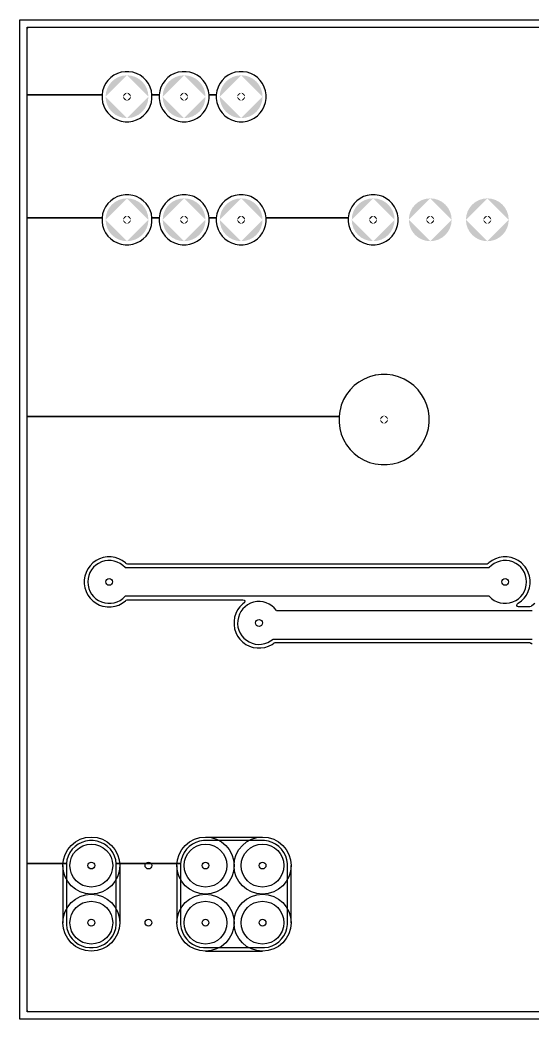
# Model space of a CAD drawing. Header units: inches. Extents: x 3.8 to 102.2, y 3.9 to 48.4.
# Drawn here: x 3.75 to 26.54, y 3.89 to 48.36 of the extents above; entities that cross this region are included whole.
import ezdxf

# ---------------------------------------------------------------- set-up
doc = ezdxf.new("R2010")
doc.units = ezdxf.units.IN
doc.header["$MEASUREMENT"] = 0
doc.layers.add('PDF_Geometry', color=7, linetype='Continuous')
doc.layers.add('PDF_Solid Fills', color=7, linetype='Continuous')

msp = doc.modelspace()

# ---------------------------------------------------------------- hatches: boundary and pattern name
at = {"layer": 'PDF_Solid Fills', "transparency": 33554559}
h = msp.add_hatch(color=256, dxfattribs=at)
h.paths.add_polyline_path([(8.515, 45.896, 0.413898), (7.562, 44.943)], flags=0)
h.paths.add_polyline_path([(9.468, 44.943, 0.413898), (8.515, 45.896)], flags=0)
h.paths.add_polyline_path([(8.515, 43.99, 0.413797), (9.468, 44.943)], flags=0)
h.paths.add_polyline_path([(7.562, 44.943, 0.413797), (8.515, 43.99)], flags=0)
h = msp.add_hatch(color=256, dxfattribs=at)
h.paths.add_polyline_path([(11.056, 45.896, 0.413898), (10.103, 44.943)], flags=0)
h.paths.add_polyline_path([(12.009, 44.943, 0.413898), (11.056, 45.896)], flags=0)
h.paths.add_polyline_path([(11.056, 43.99, 0.413797), (12.009, 44.943)], flags=0)
h.paths.add_polyline_path([(10.103, 44.943, 0.413797), (11.056, 43.99)], flags=0)
h = msp.add_hatch(color=256, dxfattribs=at)
h.paths.add_polyline_path([(13.597, 45.896, 0.413898), (12.644, 44.943)], flags=0)
h.paths.add_polyline_path([(14.549, 44.943, 0.413898), (13.597, 45.896)], flags=0)
h.paths.add_polyline_path([(13.597, 43.99, 0.413797), (14.549, 44.943)], flags=0)
h.paths.add_polyline_path([(12.644, 44.943, 0.413797), (13.597, 43.99)], flags=0)
at = {"layer": 'PDF_Solid Fills', "true_color": 0xffffff, "transparency": 33554559}
h = msp.add_hatch(color=7, dxfattribs=at)
h.paths.add_polyline_path([(8.515, 45.118, 0.414193), (8.34, 44.943)], flags=0)
h.paths.add_polyline_path([(8.69, 44.943, 0.414193), (8.515, 45.118)], flags=0)
h.paths.add_polyline_path([(8.515, 44.768, 0.413946), (8.69, 44.943)], flags=0)
h.paths.add_polyline_path([(8.34, 44.943, 0.413946), (8.515, 44.768)], flags=0)
h = msp.add_hatch(color=7, dxfattribs=at)
h.paths.add_polyline_path([(11.056, 45.118, 0.414193), (10.881, 44.943)], flags=0)
h.paths.add_polyline_path([(11.231, 44.943, 0.414193), (11.056, 45.118)], flags=0)
h.paths.add_polyline_path([(11.056, 44.768, 0.413946), (11.231, 44.943)], flags=0)
h.paths.add_polyline_path([(10.881, 44.943, 0.413946), (11.056, 44.768)], flags=0)
h = msp.add_hatch(color=7, dxfattribs=at)
h.paths.add_polyline_path([(13.597, 45.118, 0.414193), (13.422, 44.943)], flags=0)
h.paths.add_polyline_path([(13.772, 44.943, 0.414193), (13.597, 45.118)], flags=0)
h.paths.add_polyline_path([(13.597, 44.768, 0.413946), (13.772, 44.943)], flags=0)
h.paths.add_polyline_path([(13.422, 44.943, 0.413946), (13.597, 44.768)], flags=0)
at = {"layer": 'PDF_Solid Fills', "transparency": 33554559}
h = msp.add_hatch(color=256, dxfattribs=at)
h.paths.add_polyline_path([(8.515, 40.418, 0.413797), (7.562, 39.465)], flags=0)
h.paths.add_polyline_path([(9.468, 39.465, 0.413797), (8.515, 40.418)], flags=0)
h.paths.add_polyline_path([(8.515, 38.512, 0.413797), (9.468, 39.465)], flags=0)
h.paths.add_polyline_path([(7.562, 39.465, 0.413797), (8.515, 38.512)], flags=0)
h = msp.add_hatch(color=256, dxfattribs=at)
h.paths.add_polyline_path([(11.056, 40.418, 0.413797), (10.103, 39.465)], flags=0)
h.paths.add_polyline_path([(12.009, 39.465, 0.413797), (11.056, 40.418)], flags=0)
h.paths.add_polyline_path([(11.056, 38.512, 0.413797), (12.009, 39.465)], flags=0)
h.paths.add_polyline_path([(10.103, 39.465, 0.413797), (11.056, 38.512)], flags=0)
h = msp.add_hatch(color=256, dxfattribs=at)
h.paths.add_polyline_path([(13.597, 40.418, 0.413797), (12.644, 39.465)], flags=0)
h.paths.add_polyline_path([(14.549, 39.465, 0.413797), (13.597, 40.418)], flags=0)
h.paths.add_polyline_path([(13.597, 38.512, 0.413797), (14.549, 39.465)], flags=0)
h.paths.add_polyline_path([(12.644, 39.465, 0.413797), (13.597, 38.512)], flags=0)
h = msp.add_hatch(color=256, dxfattribs=at)
h.paths.add_polyline_path([(19.472, 40.418, 0.413797), (18.519, 39.465)], flags=0)
h.paths.add_polyline_path([(20.425, 39.465, 0.413797), (19.472, 40.418)], flags=0)
h.paths.add_polyline_path([(19.472, 38.512, 0.413797), (20.425, 39.465)], flags=0)
h.paths.add_polyline_path([(18.519, 39.465, 0.413797), (19.472, 38.512)], flags=0)
h = msp.add_hatch(color=256, dxfattribs=at)
h.paths.add_polyline_path([(22.013, 40.418, 0.413797), (21.06, 39.465)], flags=0)
h.paths.add_polyline_path([(22.966, 39.465, 0.413797), (22.013, 40.418)], flags=0)
h.paths.add_polyline_path([(22.013, 38.512, 0.413797), (22.966, 39.465)], flags=0)
h.paths.add_polyline_path([(21.06, 39.465, 0.413797), (22.013, 38.512)], flags=0)
h = msp.add_hatch(color=256, dxfattribs=at)
h.paths.add_polyline_path([(24.554, 40.418, 0.413797), (23.601, 39.465)], flags=0)
h.paths.add_polyline_path([(25.506, 39.465, 0.413797), (24.554, 40.418)], flags=0)
h.paths.add_polyline_path([(24.554, 38.512, 0.413797), (25.506, 39.465)], flags=0)
h.paths.add_polyline_path([(23.601, 39.465, 0.413797), (24.554, 38.512)], flags=0)
at = {"layer": 'PDF_Solid Fills', "true_color": 0xffffff, "transparency": 33554559}
h = msp.add_hatch(color=7, dxfattribs=at)
h.paths.add_polyline_path([(8.515, 39.64, 0.413652), (8.34, 39.465)], flags=0)
h.paths.add_polyline_path([(8.69, 39.465, 0.413652), (8.515, 39.64)], flags=0)
h.paths.add_polyline_path([(8.515, 39.29, 0.413652), (8.69, 39.465)], flags=0)
h.paths.add_polyline_path([(8.34, 39.465, 0.413652), (8.515, 39.29)], flags=0)
h = msp.add_hatch(color=7, dxfattribs=at)
h.paths.add_polyline_path([(11.056, 39.64, 0.413652), (10.881, 39.465)], flags=0)
h.paths.add_polyline_path([(11.231, 39.465, 0.413652), (11.056, 39.64)], flags=0)
h.paths.add_polyline_path([(11.056, 39.29, 0.413652), (11.231, 39.465)], flags=0)
h.paths.add_polyline_path([(10.881, 39.465, 0.413652), (11.056, 39.29)], flags=0)
h = msp.add_hatch(color=7, dxfattribs=at)
h.paths.add_polyline_path([(13.597, 39.64, 0.413652), (13.422, 39.465)], flags=0)
h.paths.add_polyline_path([(13.772, 39.465, 0.413652), (13.597, 39.64)], flags=0)
h.paths.add_polyline_path([(13.597, 39.29, 0.413652), (13.772, 39.465)], flags=0)
h.paths.add_polyline_path([(13.422, 39.465, 0.413652), (13.597, 39.29)], flags=0)
h = msp.add_hatch(color=7, dxfattribs=at)
h.paths.add_polyline_path([(19.472, 39.64, 0.413652), (19.297, 39.465)], flags=0)
h.paths.add_polyline_path([(19.647, 39.465, 0.413652), (19.472, 39.64)], flags=0)
h.paths.add_polyline_path([(19.472, 39.29, 0.413652), (19.647, 39.465)], flags=0)
h.paths.add_polyline_path([(19.297, 39.465, 0.413652), (19.472, 39.29)], flags=0)
h = msp.add_hatch(color=7, dxfattribs=at)
h.paths.add_polyline_path([(22.013, 39.64, 0.413652), (21.838, 39.465)], flags=0)
h.paths.add_polyline_path([(22.188, 39.465, 0.413652), (22.013, 39.64)], flags=0)
h.paths.add_polyline_path([(22.013, 39.29, 0.413652), (22.188, 39.465)], flags=0)
h.paths.add_polyline_path([(21.838, 39.465, 0.413652), (22.013, 39.29)], flags=0)
h = msp.add_hatch(color=7, dxfattribs=at)
h.paths.add_polyline_path([(24.554, 39.64, 0.413652), (24.379, 39.465)], flags=0)
h.paths.add_polyline_path([(24.729, 39.465, 0.413652), (24.554, 39.64)], flags=0)
h.paths.add_polyline_path([(24.554, 39.29, 0.413652), (24.729, 39.465)], flags=0)
h.paths.add_polyline_path([(24.379, 39.465, 0.413652), (24.554, 39.29)], flags=0)
at = {"layer": 'PDF_Solid Fills', "transparency": 33554559}
h = msp.add_hatch(color=256, dxfattribs=at)
h.paths.add_polyline_path([(19.957, 30.747, 0.413652), (19.782, 30.572)], flags=0)
h.paths.add_polyline_path([(20.132, 30.572, 0.414193), (19.957, 30.747)], flags=0)
h.paths.add_polyline_path([(19.957, 30.397, 0.414193), (20.132, 30.572)], flags=0)
h.paths.add_polyline_path([(19.782, 30.572, 0.413652), (19.957, 30.397)], flags=0)

# ---------------------------------------------------------------- linework, layer by layer
for p, q in [((12.009, 11.993), (14.549, 11.993)), ((5.657, 10.722), (5.657, 8.182)), ((8.197, 10.722), (8.197, 8.182)), ((10.738, 10.722), (10.738, 8.182)), ((15.819, 8.182), (15.819, 10.722)), ((12.009, 6.912), (14.549, 6.912))]:
    msp.add_line(p, q)
for points in [[(39.72, 4.212), (4.147, 4.212), (4.147, 4.212), (4.097, 4.23), (4.097, 4.23), (4.07, 4.277), (4.07, 4.277), (4.069, 4.29), (4.069, 4.29), (4.069, 10.81), (4.069, 10.81), (5.815, 10.81), (5.815, 10.81), (5.815, 8.094), (5.815, 8.094), (5.842, 7.921), (5.842, 7.921), (5.897, 7.755), (5.897, 7.755), (5.976, 7.599), (5.976, 7.599), (5.976, 7.599), (5.976, 7.599), (6.079, 7.457), (6.079, 7.457), (6.079, 7.457), (6.079, 7.457), (6.203, 7.333), (6.203, 7.333), (6.203, 7.333), (6.203, 7.333), (6.344, 7.231), (6.344, 7.231), (6.344, 7.23), (6.344, 7.23), (6.5, 7.151), (6.5, 7.151), (6.629, 7.109), (6.629, 7.109), (6.667, 7.097), (6.667, 7.097), (6.667, 7.097), (6.667, 7.097), (6.667, 7.097), (6.667, 7.097), (6.84, 7.07), (6.84, 7.07), (6.84, 7.07), (6.84, 7.07), (7.014, 7.07), (7.014, 7.07), (7.014, 7.07), (7.014, 7.07), (7.187, 7.097), (7.187, 7.097), (7.354, 7.151), (7.354, 7.151), (7.51, 7.23), (7.51, 7.23), (7.651, 7.333), (7.651, 7.333), (7.775, 7.457), (7.775, 7.457), (7.878, 7.599), (7.878, 7.599), (7.958, 7.755), (7.958, 7.755), (8.012, 7.921), (8.012, 7.921), (8.039, 8.094), (8.039, 8.094), (8.039, 10.81), (8.039, 10.81), (8.039, 10.81), (8.039, 10.81), (10.896, 10.81), (10.896, 10.81), (10.896, 8.094), (10.896, 8.094), (10.924, 7.921), (10.924, 7.921), (10.978, 7.755), (10.978, 7.755), (11.057, 7.599), (11.057, 7.599), (11.057, 7.599), (11.057, 7.599), (11.16, 7.457), (11.16, 7.457), (11.16, 7.457), (11.16, 7.457), (11.284, 7.333), (11.284, 7.333), (11.284, 7.333), (11.284, 7.333), (11.426, 7.231), (11.426, 7.231), (11.426, 7.23), (11.426, 7.23), (11.582, 7.151), (11.582, 7.151), (11.711, 7.109), (11.711, 7.109), (11.748, 7.097), (11.748, 7.097), (11.748, 7.097), (11.748, 7.097), (11.748, 7.097), (11.748, 7.097), (11.921, 7.07), (11.921, 7.07), (11.921, 7.07), (11.921, 7.07), (12.096, 7.07), (12.096, 7.07), (12.096, 7.07), (12.096, 7.07), (12.096, 7.07), (12.096, 7.07), (12.099, 7.07), (12.099, 7.07), (12.099, 7.07), (12.099, 7.07), (12.105, 7.07), (12.105, 7.07), (14.453, 7.07), (14.453, 7.07), (14.459, 7.07), (14.459, 7.07), (14.459, 7.07), (14.459, 7.07), (14.462, 7.07), (14.462, 7.07), (14.462, 7.07), (14.462, 7.07), (14.462, 7.07), (14.462, 7.07), (14.637, 7.07), (14.637, 7.07), (14.637, 7.07), (14.637, 7.07), (14.81, 7.097), (14.81, 7.097), (14.976, 7.151), (14.976, 7.151), (15.132, 7.23), (15.132, 7.23), (15.274, 7.333), (15.274, 7.333), (15.398, 7.457), (15.398, 7.457), (15.501, 7.599), (15.501, 7.599), (15.58, 7.755), (15.58, 7.755), (15.634, 7.921), (15.634, 7.921), (15.661, 8.094), (15.661, 8.094), (15.661, 10.81), (15.661, 10.81), (15.634, 10.983), (15.634, 10.983), (15.58, 11.149), (15.58, 11.149), (15.501, 11.305), (15.501, 11.305), (15.398, 11.447), (15.398, 11.447), (15.398, 11.447), (15.398, 11.447), (15.398, 11.447), (15.398, 11.447), (15.274, 11.571), (15.274, 11.571), (15.274, 11.571), (15.274, 11.571), (15.132, 11.674), (15.132, 11.674), (15.132, 11.674), (15.132, 11.674), (14.976, 11.753), (14.976, 11.753), (14.976, 11.753), (14.976, 11.753), (14.976, 11.753), (14.976, 11.753), (14.932, 11.767), (14.932, 11.767), (14.81, 11.807), (14.81, 11.807), (14.637, 11.835), (14.637, 11.835), (14.637, 11.835), (14.637, 11.835), (14.462, 11.835), (14.462, 11.835), (14.462, 11.835), (14.462, 11.835), (14.459, 11.834), (14.459, 11.834), (14.459, 11.835), (14.459, 11.835), (14.453, 11.834), (14.453, 11.834), (12.105, 11.834), (12.105, 11.834), (12.099, 11.835), (12.099, 11.835), (12.099, 11.834), (12.099, 11.834), (12.096, 11.835), (12.096, 11.835), (12.096, 11.835), (12.096, 11.835), (11.921, 11.835), (11.921, 11.835), (11.921, 11.835), (11.921, 11.835), (11.748, 11.807), (11.748, 11.807), (11.582, 11.753), (11.582, 11.753), (11.426, 11.674), (11.426, 11.674), (11.426, 11.674), (11.426, 11.674), (11.284, 11.571), (11.284, 11.571), (11.284, 11.571), (11.284, 11.571), (11.16, 11.447), (11.16, 11.447), (11.16, 11.447), (11.16, 11.447), (11.057, 11.305), (11.057, 11.305), (11.057, 11.305), (11.057, 11.305), (10.978, 11.149), (10.978, 11.149), (10.924, 10.983), (10.924, 10.983), (10.896, 10.81), (10.896, 10.81), (8.039, 10.81), (8.039, 10.81), (8.012, 10.983), (8.012, 10.983), (7.958, 11.149), (7.958, 11.149), (7.878, 11.305), (7.878, 11.305), (7.775, 11.447), (7.775, 11.447), (7.775, 11.447), (7.775, 11.447), (7.775, 11.447), (7.775, 11.447), (7.651, 11.571), (7.651, 11.571), (7.651, 11.571), (7.651, 11.571), (7.51, 11.674), (7.51, 11.674), (7.51, 11.674), (7.51, 11.674), (7.354, 11.753), (7.354, 11.753), (7.354, 11.753), (7.354, 11.753), (7.354, 11.753), (7.354, 11.753), (7.31, 11.767), (7.31, 11.767), (7.187, 11.807), (7.187, 11.807), (7.014, 11.835), (7.014, 11.835), (7.014, 11.835), (7.014, 11.835), (6.84, 11.835), (6.84, 11.835), (6.84, 11.835), (6.84, 11.835), (6.667, 11.807), (6.667, 11.807), (6.5, 11.753), (6.5, 11.753), (6.344, 11.674), (6.344, 11.674), (6.344, 11.674), (6.344, 11.674), (6.203, 11.571), (6.203, 11.571), (6.203, 11.571), (6.203, 11.571), (6.079, 11.447), (6.079, 11.447), (6.079, 11.447), (6.079, 11.447), (5.976, 11.305), (5.976, 11.305), (5.976, 11.305), (5.976, 11.305), (5.897, 11.149), (5.897, 11.149), (5.842, 10.983), (5.842, 10.983), (5.815, 10.81), (5.815, 10.81), (4.069, 10.81), (4.069, 10.81), (4.069, 30.703), (4.069, 30.703), (17.952, 30.703), (17.952, 30.703), (17.952, 30.441), (17.952, 30.441), (17.986, 30.18), (17.986, 30.18), (18.054, 29.926), (18.054, 29.926), (18.055, 29.926), (18.055, 29.926), (18.155, 29.683), (18.155, 29.683), (18.287, 29.456), (18.287, 29.456), (18.446, 29.247), (18.446, 29.247), (18.632, 29.061), (18.632, 29.061), (18.632, 29.061), (18.632, 29.061), (18.632, 29.061), (18.632, 29.061), (18.841, 28.901), (18.841, 28.901), (19.069, 28.77), (19.069, 28.77), (19.311, 28.669), (19.311, 28.669), (19.565, 28.601), (19.565, 28.601), (19.826, 28.567), (19.826, 28.567), (19.826, 28.567), (19.826, 28.567), (20.089, 28.567), (20.089, 28.567), (20.089, 28.567), (20.089, 28.567), (20.349, 28.601), (20.349, 28.601), (20.603, 28.669), (20.603, 28.669), (20.846, 28.77), (20.846, 28.77), (21.074, 28.901), (21.074, 28.901), (21.282, 29.061), (21.282, 29.061), (21.468, 29.247), (21.468, 29.247), (21.628, 29.456), (21.628, 29.456), (21.76, 29.683), (21.76, 29.683), (21.86, 29.926), (21.86, 29.926), (21.928, 30.18), (21.928, 30.18), (21.962, 30.441), (21.962, 30.441), (21.962, 30.703), (21.962, 30.703), (21.928, 30.964), (21.928, 30.964), (21.86, 31.218), (21.86, 31.218), (21.76, 31.461), (21.76, 31.461), (21.628, 31.689), (21.628, 31.689), (21.614, 31.707), (21.614, 31.707), (21.468, 31.897), (21.468, 31.897), (21.282, 32.083), (21.282, 32.083), (21.074, 32.243), (21.074, 32.243), (20.846, 32.374), (20.846, 32.374), (20.603, 32.475), (20.603, 32.475), (20.603, 32.475), (20.603, 32.475), (20.603, 32.475), (20.603, 32.475), (20.603, 32.475), (20.603, 32.475), (20.603, 32.475), (20.603, 32.475), (20.349, 32.543), (20.349, 32.543), (20.089, 32.577), (20.089, 32.577), (19.826, 32.577), (19.826, 32.577), (19.598, 32.547), (19.598, 32.547), (19.565, 32.543), (19.565, 32.543), (19.311, 32.475), (19.311, 32.475), (19.311, 32.475), (19.311, 32.475), (19.069, 32.374), (19.069, 32.374), (18.841, 32.243), (18.841, 32.243), (18.632, 32.083), (18.632, 32.083), (18.446, 31.897), (18.446, 31.897), (18.287, 31.689), (18.287, 31.689), (18.155, 31.461), (18.155, 31.461), (18.055, 31.218), (18.055, 31.218), (18.054, 31.218), (18.054, 31.218), (17.996, 30.999), (17.996, 30.999), (17.986, 30.964), (17.986, 30.964), (17.952, 30.703), (17.952, 30.703), (4.069, 30.703), (4.069, 30.703), (4.069, 39.552), (4.069, 39.552), (7.403, 39.552), (7.403, 39.552), (7.403, 39.377), (7.403, 39.377), (7.43, 39.204), (7.43, 39.204), (7.485, 39.038), (7.485, 39.038), (7.564, 38.882), (7.564, 38.882), (7.564, 38.882), (7.564, 38.882), (7.667, 38.74), (7.667, 38.74), (7.667, 38.74), (7.667, 38.74), (7.791, 38.616), (7.791, 38.616), (7.791, 38.616), (7.791, 38.616), (7.932, 38.514), (7.932, 38.514), (7.932, 38.514), (7.932, 38.514), (8.088, 38.434), (8.088, 38.434), (8.217, 38.392), (8.217, 38.392), (8.255, 38.38), (8.255, 38.38), (8.255, 38.38), (8.255, 38.38), (8.255, 38.38), (8.255, 38.38), (8.428, 38.353), (8.428, 38.353), (8.428, 38.353), (8.428, 38.353), (8.602, 38.353), (8.602, 38.353), (8.602, 38.353), (8.602, 38.353), (8.775, 38.38), (8.775, 38.38), (8.942, 38.434), (8.942, 38.434), (9.098, 38.514), (9.098, 38.514), (9.239, 38.616), (9.239, 38.616), (9.363, 38.74), (9.363, 38.74), (9.466, 38.882), (9.466, 38.882), (9.546, 39.038), (9.546, 39.038), (9.6, 39.204), (9.6, 39.204), (9.627, 39.377), (9.627, 39.377), (9.627, 39.552), (9.627, 39.552), (9.627, 39.552), (9.627, 39.552), (9.944, 39.552), (9.944, 39.552), (9.944, 39.377), (9.944, 39.377), (9.971, 39.204), (9.971, 39.204), (10.025, 39.038), (10.025, 39.038), (10.105, 38.882), (10.105, 38.882), (10.105, 38.882), (10.105, 38.882), (10.207, 38.74), (10.207, 38.74), (10.207, 38.74), (10.207, 38.74), (10.331, 38.616), (10.331, 38.616), (10.331, 38.616), (10.331, 38.616), (10.473, 38.514), (10.473, 38.514), (10.473, 38.514), (10.473, 38.514), (10.629, 38.434), (10.629, 38.434), (10.758, 38.392), (10.758, 38.392), (10.795, 38.38), (10.795, 38.38), (10.795, 38.38), (10.795, 38.38), (10.795, 38.38), (10.795, 38.38), (10.968, 38.353), (10.968, 38.353), (10.968, 38.353), (10.968, 38.353), (11.143, 38.353), (11.143, 38.353), (11.143, 38.353), (11.143, 38.353), (11.316, 38.38), (11.316, 38.38), (11.483, 38.434), (11.483, 38.434), (11.639, 38.514), (11.639, 38.514), (11.78, 38.616), (11.78, 38.616), (11.904, 38.74), (11.904, 38.74), (12.007, 38.882), (12.007, 38.882), (12.086, 39.038), (12.086, 39.038), (12.14, 39.204), (12.14, 39.204), (12.168, 39.377), (12.168, 39.377), (12.168, 39.552), (12.168, 39.552), (12.168, 39.552), (12.168, 39.552), (12.484, 39.552), (12.484, 39.552), (12.484, 39.377), (12.484, 39.377), (12.512, 39.204), (12.512, 39.204), (12.566, 39.038), (12.566, 39.038), (12.645, 38.882), (12.645, 38.882), (12.645, 38.882), (12.645, 38.882), (12.748, 38.74), (12.748, 38.74), (12.748, 38.74), (12.748, 38.74), (12.872, 38.616), (12.872, 38.616), (12.872, 38.616), (12.872, 38.616), (13.014, 38.514), (13.014, 38.514), (13.014, 38.514), (13.014, 38.514), (13.17, 38.434), (13.17, 38.434), (13.299, 38.392), (13.299, 38.392), (13.336, 38.38), (13.336, 38.38), (13.336, 38.38), (13.336, 38.38), (13.336, 38.38), (13.336, 38.38), (13.509, 38.353), (13.509, 38.353), (13.509, 38.353), (13.509, 38.353), (13.684, 38.353), (13.684, 38.353), (13.684, 38.353), (13.684, 38.353), (13.857, 38.38), (13.857, 38.38), (14.023, 38.434), (14.023, 38.434), (14.179, 38.514), (14.179, 38.514), (14.321, 38.616), (14.321, 38.616), (14.445, 38.74), (14.445, 38.74), (14.548, 38.882), (14.548, 38.882), (14.627, 39.038), (14.627, 39.038), (14.681, 39.204), (14.681, 39.204), (14.709, 39.377), (14.709, 39.377), (14.709, 39.552), (14.709, 39.552), (14.709, 39.552), (14.709, 39.552), (18.36, 39.552), (18.36, 39.552), (18.36, 39.377), (18.36, 39.377), (18.387, 39.204), (18.387, 39.204), (18.442, 39.038), (18.442, 39.038), (18.521, 38.882), (18.521, 38.882), (18.521, 38.882), (18.521, 38.882), (18.624, 38.74), (18.624, 38.74), (18.624, 38.74), (18.624, 38.74), (18.748, 38.616), (18.748, 38.616), (18.748, 38.616), (18.748, 38.616), (18.889, 38.514), (18.889, 38.514), (18.889, 38.514), (18.889, 38.514), (19.045, 38.434), (19.045, 38.434), (19.174, 38.392), (19.174, 38.392), (19.212, 38.38), (19.212, 38.38), (19.212, 38.38), (19.212, 38.38), (19.212, 38.38), (19.212, 38.38), (19.385, 38.353), (19.385, 38.353), (19.385, 38.353), (19.385, 38.353), (19.559, 38.353), (19.559, 38.353), (19.559, 38.353), (19.559, 38.353), (19.732, 38.38), (19.732, 38.38), (19.899, 38.434), (19.899, 38.434), (20.055, 38.514), (20.055, 38.514), (20.196, 38.616), (20.196, 38.616), (20.32, 38.74), (20.32, 38.74), (20.423, 38.882), (20.423, 38.882), (20.503, 39.038), (20.503, 39.038), (20.557, 39.204), (20.557, 39.204), (20.584, 39.377), (20.584, 39.377), (20.584, 39.552), (20.584, 39.552), (20.557, 39.725), (20.557, 39.725), (20.503, 39.892), (20.503, 39.892), (20.423, 40.048), (20.423, 40.048), (20.32, 40.189), (20.32, 40.189), (20.32, 40.189), (20.32, 40.189), (20.32, 40.189), (20.32, 40.189), (20.196, 40.313), (20.196, 40.313), (20.196, 40.313), (20.196, 40.313), (20.055, 40.416), (20.055, 40.416), (20.055, 40.416), (20.055, 40.416), (19.899, 40.495), (19.899, 40.495), (19.899, 40.495), (19.899, 40.495), (19.899, 40.495), (19.899, 40.495), (19.855, 40.51), (19.855, 40.51), (19.732, 40.549), (19.732, 40.549), (19.559, 40.577), (19.559, 40.577), (19.559, 40.577), (19.559, 40.577), (19.385, 40.577), (19.385, 40.577), (19.385, 40.577), (19.385, 40.577), (19.212, 40.549), (19.212, 40.549), (19.045, 40.495), (19.045, 40.495), (18.889, 40.416), (18.889, 40.416), (18.889, 40.416), (18.889, 40.416), (18.748, 40.313), (18.748, 40.313), (18.748, 40.313), (18.748, 40.313), (18.624, 40.189), (18.624, 40.189), (18.624, 40.189), (18.624, 40.189), (18.521, 40.048), (18.521, 40.048), (18.521, 40.048), (18.521, 40.048), (18.442, 39.892), (18.442, 39.892), (18.387, 39.725), (18.387, 39.725), (18.36, 39.552), (18.36, 39.552), (14.709, 39.552), (14.709, 39.552), (14.681, 39.725), (14.681, 39.725), (14.627, 39.892), (14.627, 39.892), (14.548, 40.048), (14.548, 40.048), (14.445, 40.189), (14.445, 40.189), (14.445, 40.189), (14.445, 40.189), (14.445, 40.189), (14.445, 40.189), (14.321, 40.313), (14.321, 40.313), (14.321, 40.313), (14.321, 40.313), (14.179, 40.416), (14.179, 40.416), (14.179, 40.416), (14.179, 40.416), (14.023, 40.495), (14.023, 40.495), (14.023, 40.495), (14.023, 40.495), (14.023, 40.495), (14.023, 40.495), (13.979, 40.51), (13.979, 40.51), (13.857, 40.549), (13.857, 40.549), (13.684, 40.577), (13.684, 40.577), (13.684, 40.577), (13.684, 40.577), (13.509, 40.577), (13.509, 40.577), (13.509, 40.577), (13.509, 40.577), (13.336, 40.549), (13.336, 40.549), (13.17, 40.495), (13.17, 40.495), (13.014, 40.416), (13.014, 40.416), (13.014, 40.416), (13.014, 40.416), (12.872, 40.313), (12.872, 40.313), (12.872, 40.313), (12.872, 40.313), (12.748, 40.189), (12.748, 40.189), (12.748, 40.189), (12.748, 40.189), (12.645, 40.048), (12.645, 40.048), (12.645, 40.048), (12.645, 40.048), (12.566, 39.892), (12.566, 39.892), (12.512, 39.725), (12.512, 39.725), (12.484, 39.552), (12.484, 39.552), (12.168, 39.552), (12.168, 39.552), (12.14, 39.725), (12.14, 39.725), (12.086, 39.892), (12.086, 39.892), (12.007, 40.048), (12.007, 40.048), (11.904, 40.189), (11.904, 40.189), (11.904, 40.189), (11.904, 40.189), (11.904, 40.189), (11.904, 40.189), (11.78, 40.313), (11.78, 40.313), (11.78, 40.313), (11.78, 40.313), (11.639, 40.416), (11.639, 40.416), (11.639, 40.416), (11.639, 40.416), (11.483, 40.495), (11.483, 40.495), (11.483, 40.495), (11.483, 40.495), (11.483, 40.495), (11.483, 40.495), (11.439, 40.51), (11.439, 40.51), (11.316, 40.549), (11.316, 40.549), (11.143, 40.577), (11.143, 40.577), (11.143, 40.577), (11.143, 40.577), (10.968, 40.577), (10.968, 40.577), (10.968, 40.577), (10.968, 40.577), (10.795, 40.549), (10.795, 40.549), (10.629, 40.495), (10.629, 40.495), (10.473, 40.416), (10.473, 40.416), (10.473, 40.416), (10.473, 40.416), (10.331, 40.313), (10.331, 40.313), (10.331, 40.313), (10.331, 40.313), (10.207, 40.189), (10.207, 40.189), (10.207, 40.189), (10.207, 40.189), (10.105, 40.048), (10.105, 40.048), (10.105, 40.048), (10.105, 40.048), (10.025, 39.892), (10.025, 39.892), (9.971, 39.725), (9.971, 39.725), (9.944, 39.552), (9.944, 39.552), (9.627, 39.552), (9.627, 39.552), (9.6, 39.725), (9.6, 39.725), (9.546, 39.892), (9.546, 39.892), (9.466, 40.048), (9.466, 40.048), (9.363, 40.189), (9.363, 40.189), (9.363, 40.189), (9.363, 40.189), (9.363, 40.189), (9.363, 40.189), (9.239, 40.313), (9.239, 40.313), (9.239, 40.313), (9.239, 40.313), (9.098, 40.416), (9.098, 40.416), (9.098, 40.416), (9.098, 40.416), (8.942, 40.495), (8.942, 40.495), (8.942, 40.495), (8.942, 40.495), (8.942, 40.495), (8.942, 40.495), (8.898, 40.51), (8.898, 40.51), (8.775, 40.549), (8.775, 40.549), (8.602, 40.577), (8.602, 40.577), (8.602, 40.577), (8.602, 40.577), (8.428, 40.577), (8.428, 40.577), (8.428, 40.577), (8.428, 40.577), (8.255, 40.549), (8.255, 40.549), (8.088, 40.495), (8.088, 40.495), (7.932, 40.416), (7.932, 40.416), (7.932, 40.416), (7.932, 40.416), (7.791, 40.313), (7.791, 40.313), (7.791, 40.313), (7.791, 40.313), (7.667, 40.189), (7.667, 40.189), (7.667, 40.189), (7.667, 40.189), (7.564, 40.048), (7.564, 40.048), (7.564, 40.048), (7.564, 40.048), (7.485, 39.892), (7.485, 39.892), (7.43, 39.725), (7.43, 39.725), (7.403, 39.552), (7.403, 39.552), (4.069, 39.552), (4.069, 39.552), (4.069, 45.031), (4.069, 45.031), (7.403, 45.031), (7.403, 45.031), (7.403, 44.856), (7.403, 44.856), (7.43, 44.683), (7.43, 44.683), (7.485, 44.516), (7.485, 44.516), (7.564, 44.36), (7.564, 44.36), (7.564, 44.36), (7.564, 44.36), (7.667, 44.219), (7.667, 44.219), (7.667, 44.219), (7.667, 44.219), (7.791, 44.095), (7.791, 44.095), (7.791, 44.095), (7.791, 44.095), (7.932, 43.992), (7.932, 43.992), (7.932, 43.992), (7.932, 43.992), (8.088, 43.913), (8.088, 43.913), (8.217, 43.871), (8.217, 43.871), (8.255, 43.859), (8.255, 43.859), (8.255, 43.859), (8.255, 43.859), (8.255, 43.859), (8.255, 43.859), (8.428, 43.831), (8.428, 43.831), (8.428, 43.831), (8.428, 43.831), (8.602, 43.831), (8.602, 43.831), (8.602, 43.831), (8.602, 43.831), (8.775, 43.859), (8.775, 43.859), (8.942, 43.913), (8.942, 43.913), (9.098, 43.992), (9.098, 43.992), (9.239, 44.095), (9.239, 44.095), (9.363, 44.219), (9.363, 44.219), (9.466, 44.36), (9.466, 44.36), (9.546, 44.516), (9.546, 44.516), (9.6, 44.683), (9.6, 44.683), (9.627, 44.856), (9.627, 44.856), (9.627, 45.031), (9.627, 45.031), (9.627, 45.031), (9.627, 45.031), (9.944, 45.031), (9.944, 45.031), (9.944, 44.856), (9.944, 44.856), (9.971, 44.683), (9.971, 44.683), (10.025, 44.516), (10.025, 44.516), (10.105, 44.36), (10.105, 44.36), (10.105, 44.36), (10.105, 44.36), (10.207, 44.219), (10.207, 44.219), (10.207, 44.219), (10.207, 44.219), (10.331, 44.095), (10.331, 44.095), (10.331, 44.095), (10.331, 44.095), (10.473, 43.992), (10.473, 43.992), (10.473, 43.992), (10.473, 43.992), (10.629, 43.913), (10.629, 43.913), (10.758, 43.871), (10.758, 43.871), (10.795, 43.859), (10.795, 43.859), (10.795, 43.859), (10.795, 43.859), (10.795, 43.859), (10.795, 43.859), (10.968, 43.831), (10.968, 43.831), (10.968, 43.831), (10.968, 43.831), (11.143, 43.831), (11.143, 43.831), (11.143, 43.831), (11.143, 43.831), (11.316, 43.859), (11.316, 43.859), (11.483, 43.913), (11.483, 43.913), (11.639, 43.992), (11.639, 43.992), (11.78, 44.095), (11.78, 44.095), (11.904, 44.219), (11.904, 44.219), (12.007, 44.36), (12.007, 44.36), (12.086, 44.516), (12.086, 44.516), (12.14, 44.683), (12.14, 44.683), (12.168, 44.856), (12.168, 44.856), (12.168, 45.031), (12.168, 45.031), (12.168, 45.031), (12.168, 45.031), (12.484, 45.031), (12.484, 45.031), (12.484, 44.856), (12.484, 44.856), (12.512, 44.683), (12.512, 44.683), (12.566, 44.516), (12.566, 44.516), (12.645, 44.36), (12.645, 44.36), (12.645, 44.36), (12.645, 44.36), (12.748, 44.219), (12.748, 44.219), (12.748, 44.219), (12.748, 44.219), (12.872, 44.095), (12.872, 44.095), (12.872, 44.095), (12.872, 44.095), (13.014, 43.992), (13.014, 43.992), (13.014, 43.992), (13.014, 43.992), (13.17, 43.913), (13.17, 43.913), (13.299, 43.871), (13.299, 43.871), (13.336, 43.859), (13.336, 43.859), (13.336, 43.859), (13.336, 43.859), (13.336, 43.859), (13.336, 43.859), (13.509, 43.831), (13.509, 43.831), (13.509, 43.831), (13.509, 43.831), (13.684, 43.831), (13.684, 43.831), (13.684, 43.831), (13.684, 43.831), (13.857, 43.859), (13.857, 43.859), (14.023, 43.913), (14.023, 43.913), (14.179, 43.992), (14.179, 43.992), (14.321, 44.095), (14.321, 44.095), (14.445, 44.219), (14.445, 44.219), (14.548, 44.36), (14.548, 44.36), (14.627, 44.516), (14.627, 44.516), (14.681, 44.683), (14.681, 44.683), (14.709, 44.856), (14.709, 44.856), (14.709, 45.031), (14.709, 45.031), (14.681, 45.204), (14.681, 45.204), (14.627, 45.37), (14.627, 45.37), (14.548, 45.526), (14.548, 45.526), (14.445, 45.668), (14.445, 45.668), (14.445, 45.668), (14.445, 45.668), (14.445, 45.668), (14.445, 45.668), (14.321, 45.792), (14.321, 45.792), (14.321, 45.792), (14.321, 45.792), (14.179, 45.894), (14.179, 45.894), (14.179, 45.894), (14.179, 45.894), (14.023, 45.974), (14.023, 45.974), (14.023, 45.974), (14.023, 45.974), (14.023, 45.974), (14.023, 45.974), (13.979, 45.988), (13.979, 45.988), (13.857, 46.028), (13.857, 46.028), (13.684, 46.055), (13.684, 46.055), (13.684, 46.055), (13.684, 46.055), (13.509, 46.055), (13.509, 46.055), (13.509, 46.055), (13.509, 46.055), (13.336, 46.028), (13.336, 46.028), (13.17, 45.974), (13.17, 45.974), (13.014, 45.894), (13.014, 45.894), (13.014, 45.894), (13.014, 45.894), (12.872, 45.792), (12.872, 45.792), (12.872, 45.792), (12.872, 45.792), (12.748, 45.668), (12.748, 45.668), (12.748, 45.668), (12.748, 45.668), (12.645, 45.526), (12.645, 45.526), (12.645, 45.526), (12.645, 45.526), (12.566, 45.37), (12.566, 45.37), (12.512, 45.204), (12.512, 45.204), (12.484, 45.031), (12.484, 45.031), (12.168, 45.031), (12.168, 45.031), (12.14, 45.204), (12.14, 45.204), (12.086, 45.37), (12.086, 45.37), (12.007, 45.526), (12.007, 45.526), (11.904, 45.668), (11.904, 45.668), (11.904, 45.668), (11.904, 45.668), (11.904, 45.668), (11.904, 45.668), (11.78, 45.792), (11.78, 45.792), (11.78, 45.792), (11.78, 45.792), (11.639, 45.894), (11.639, 45.894), (11.639, 45.894), (11.639, 45.894), (11.483, 45.974), (11.483, 45.974), (11.483, 45.974), (11.483, 45.974), (11.483, 45.974), (11.483, 45.974), (11.439, 45.988), (11.439, 45.988), (11.316, 46.028), (11.316, 46.028), (11.143, 46.055), (11.143, 46.055), (11.143, 46.055), (11.143, 46.055), (10.968, 46.055), (10.968, 46.055), (10.968, 46.055), (10.968, 46.055), (10.795, 46.028), (10.795, 46.028), (10.629, 45.974), (10.629, 45.974), (10.473, 45.894), (10.473, 45.894), (10.473, 45.894), (10.473, 45.894), (10.331, 45.792), (10.331, 45.792), (10.331, 45.792), (10.331, 45.792), (10.207, 45.668), (10.207, 45.668), (10.207, 45.668), (10.207, 45.668), (10.105, 45.526), (10.105, 45.526), (10.105, 45.526), (10.105, 45.526), (10.025, 45.37), (10.025, 45.37), (9.971, 45.204), (9.971, 45.204), (9.944, 45.031), (9.944, 45.031), (9.627, 45.031), (9.627, 45.031), (9.6, 45.204), (9.6, 45.204), (9.546, 45.37), (9.546, 45.37), (9.466, 45.526), (9.466, 45.526), (9.363, 45.668), (9.363, 45.668), (9.363, 45.668), (9.363, 45.668), (9.363, 45.668), (9.363, 45.668), (9.239, 45.792), (9.239, 45.792), (9.239, 45.792), (9.239, 45.792), (9.098, 45.894), (9.098, 45.894), (9.098, 45.894), (9.098, 45.894), (8.942, 45.974), (8.942, 45.974), (8.942, 45.974), (8.942, 45.974), (8.942, 45.974), (8.942, 45.974), (8.898, 45.988), (8.898, 45.988), (8.775, 46.028), (8.775, 46.028), (8.602, 46.055), (8.602, 46.055), (8.602, 46.055), (8.602, 46.055), (8.428, 46.055), (8.428, 46.055), (8.428, 46.055), (8.428, 46.055), (8.255, 46.028), (8.255, 46.028), (8.088, 45.974), (8.088, 45.974), (7.932, 45.894), (7.932, 45.894), (7.932, 45.894), (7.932, 45.894), (7.791, 45.792), (7.791, 45.792), (7.791, 45.792), (7.791, 45.792), (7.667, 45.668), (7.667, 45.668), (7.667, 45.668), (7.667, 45.668), (7.564, 45.526), (7.564, 45.526), (7.564, 45.526), (7.564, 45.526), (7.485, 45.37), (7.485, 45.37), (7.43, 45.204), (7.43, 45.204), (7.403, 45.031), (7.403, 45.031), (4.069, 45.031), (4.069, 45.031), (4.069, 47.961), (4.069, 47.961), (4.087, 48.012), (4.087, 48.012), (4.134, 48.039), (4.134, 48.039), (4.147, 48.04), (4.147, 48.04), (39.72, 48.04)], [(26.67, 22.392), (26.529, 22.29), (26.529, 22.29), (26.529, 22.29), (26.529, 22.29), (26.519, 22.28), (26.519, 22.28), (26.498, 22.259), (26.498, 22.259), (26.449, 22.236), (26.449, 22.236), (26.442, 22.236), (26.442, 22.236), (25.943, 22.236), (25.943, 22.236), (25.893, 22.254), (25.893, 22.254), (25.866, 22.3), (25.866, 22.3), (25.875, 22.353), (25.875, 22.353), (25.908, 22.384), (25.908, 22.384), (25.908, 22.384), (25.908, 22.384), (25.93, 22.396), (25.93, 22.396), (26.072, 22.499), (26.072, 22.499), (26.196, 22.622), (26.196, 22.622), (26.299, 22.764), (26.299, 22.764), (26.378, 22.92), (26.378, 22.92), (26.432, 23.087), (26.432, 23.087), (26.46, 23.259), (26.46, 23.259), (26.46, 23.434), (26.46, 23.434), (26.432, 23.607), (26.432, 23.607), (26.378, 23.774), (26.378, 23.774), (26.299, 23.93), (26.299, 23.93), (26.231, 24.023), (26.231, 24.023), (26.196, 24.071), (26.196, 24.071), (26.196, 24.071), (26.196, 24.071), (26.072, 24.195), (26.072, 24.195), (26.072, 24.195), (26.072, 24.195), (25.93, 24.298), (25.93, 24.298), (25.93, 24.298), (25.93, 24.298), (25.774, 24.377), (25.774, 24.377), (25.774, 24.377), (25.774, 24.377), (25.774, 24.377), (25.774, 24.377), (25.73, 24.392), (25.73, 24.392), (25.608, 24.432), (25.608, 24.432), (25.435, 24.459), (25.435, 24.459), (25.435, 24.459), (25.435, 24.459), (25.26, 24.459), (25.26, 24.459), (25.26, 24.459), (25.26, 24.459), (25.087, 24.432), (25.087, 24.432), (24.921, 24.377), (24.921, 24.377), (24.765, 24.298), (24.765, 24.298), (24.765, 24.298), (24.765, 24.298), (24.623, 24.195), (24.623, 24.195), (24.623, 24.195), (24.623, 24.195), (24.608, 24.18), (24.608, 24.18), (24.592, 24.164), (24.592, 24.164), (24.544, 24.142), (24.544, 24.142), (24.537, 24.141), (24.537, 24.141), (8.532, 24.141), (8.532, 24.141), (8.481, 24.16), (8.481, 24.16), (8.476, 24.164), (8.476, 24.164), (8.445, 24.195), (8.445, 24.195), (8.445, 24.195), (8.445, 24.195), (8.445, 24.195), (8.445, 24.195), (8.304, 24.298), (8.304, 24.298), (8.304, 24.298), (8.304, 24.298), (8.148, 24.377), (8.148, 24.377), (8.148, 24.377), (8.148, 24.377), (8.148, 24.377), (8.148, 24.377), (8.104, 24.392), (8.104, 24.392), (7.981, 24.432), (7.981, 24.432), (7.808, 24.459), (7.808, 24.459), (7.808, 24.459), (7.808, 24.459), (7.634, 24.459), (7.634, 24.459), (7.634, 24.459), (7.634, 24.459), (7.461, 24.432), (7.461, 24.432), (7.294, 24.377), (7.294, 24.377), (7.138, 24.298), (7.138, 24.298), (7.138, 24.298), (7.138, 24.298), (6.997, 24.195), (6.997, 24.195), (6.997, 24.195), (6.997, 24.195), (6.873, 24.071), (6.873, 24.071), (6.873, 24.071), (6.873, 24.071), (6.77, 23.93), (6.77, 23.93), (6.77, 23.93), (6.77, 23.93), (6.691, 23.774), (6.691, 23.774), (6.636, 23.607), (6.636, 23.607), (6.609, 23.434), (6.609, 23.434), (6.609, 23.259), (6.609, 23.259), (6.636, 23.087), (6.636, 23.087), (6.676, 22.964), (6.676, 22.964), (6.691, 22.92), (6.691, 22.92), (6.77, 22.764), (6.77, 22.764), (6.77, 22.764), (6.77, 22.764), (6.873, 22.622), (6.873, 22.622), (6.873, 22.622), (6.873, 22.622), (6.997, 22.499), (6.997, 22.499), (6.997, 22.499), (6.997, 22.499), (7.034, 22.472), (7.034, 22.472), (7.138, 22.396), (7.138, 22.396), (7.294, 22.316), (7.294, 22.316), (7.419, 22.276), (7.419, 22.276), (7.461, 22.262), (7.461, 22.262), (7.461, 22.262), (7.461, 22.262), (7.461, 22.262), (7.461, 22.262), (7.634, 22.235), (7.634, 22.235), (7.634, 22.235), (7.634, 22.235), (7.808, 22.235), (7.808, 22.235), (7.808, 22.235), (7.808, 22.235), (7.981, 22.262), (7.981, 22.262), (8.148, 22.316), (8.148, 22.316), (8.304, 22.396), (8.304, 22.396), (8.445, 22.499), (8.445, 22.499), (8.476, 22.529), (8.476, 22.529), (8.525, 22.552), (8.525, 22.552), (8.532, 22.552), (8.532, 22.552), (13.677, 22.552), (13.677, 22.552), (13.728, 22.534), (13.728, 22.534), (13.755, 22.488), (13.755, 22.488), (13.745, 22.435), (13.745, 22.435), (13.723, 22.41), (13.723, 22.41), (13.666, 22.369), (13.666, 22.369), (13.666, 22.369), (13.666, 22.369), (13.542, 22.245), (13.542, 22.245), (13.542, 22.245), (13.542, 22.245), (13.439, 22.104), (13.439, 22.104), (13.439, 22.104), (13.439, 22.104), (13.36, 21.948), (13.36, 21.948), (13.306, 21.781), (13.306, 21.781), (13.278, 21.608), (13.278, 21.608), (13.278, 21.433), (13.278, 21.433), (13.306, 21.26), (13.306, 21.26), (13.36, 21.094), (13.36, 21.094), (13.439, 20.938), (13.439, 20.938), (13.439, 20.938), (13.439, 20.938), (13.542, 20.796), (13.542, 20.796), (13.542, 20.796), (13.542, 20.796), (13.666, 20.672), (13.666, 20.672), (13.666, 20.672), (13.666, 20.672), (13.733, 20.624), (13.733, 20.624), (13.808, 20.569), (13.808, 20.569), (13.964, 20.49), (13.964, 20.49), (14.093, 20.448), (14.093, 20.448), (14.13, 20.436), (14.13, 20.436), (14.13, 20.436), (14.13, 20.436), (14.13, 20.436), (14.13, 20.436), (14.303, 20.409), (14.303, 20.409), (14.303, 20.409), (14.303, 20.409), (14.478, 20.409), (14.478, 20.409), (14.478, 20.409), (14.478, 20.409), (14.651, 20.436), (14.651, 20.436), (14.817, 20.49), (14.817, 20.49), (14.973, 20.569), (14.973, 20.569), (15.048, 20.624), (15.048, 20.624), (15.059, 20.632), (15.059, 20.632), (15.105, 20.647), (15.105, 20.647), (26.442, 20.647), (26.442, 20.647), (26.493, 20.628), (26.493, 20.628), (26.498, 20.624), (26.498, 20.624), (26.529, 20.593), (26.529, 20.593), (26.529, 20.593), (26.529, 20.593), (26.544, 20.582)]]:
    msp.add_lwpolyline(points)
for centre, radius in [((7.721, 23.347), 0.15), ((25.348, 23.347), 0.15), ((14.391, 21.521), 0.15), ((6.927, 10.722), 1.27), ((6.927, 10.722), 0.953), ((12.009, 10.722), 1.27), ((12.009, 10.722), 0.953), ((14.549, 10.722), 1.27), ((14.549, 10.722), 0.953), ((6.927, 10.722), 0.15), ((9.468, 10.722), 0.15), ((12.009, 10.722), 0.15), ((14.549, 10.722), 0.15), ((6.927, 8.182), 1.27), ((12.009, 8.182), 1.27), ((14.549, 8.182), 1.27), ((6.927, 8.182), 0.953), ((12.009, 8.182), 0.953), ((14.549, 8.182), 0.953), ((6.927, 8.182), 0.15), ((9.468, 8.182), 0.15), ((12.009, 8.182), 0.15), ((14.549, 8.182), 0.15)]:
    msp.add_circle(centre, radius)
for centre, start, end in [((7.721, 23.347), 41.8103, 318.1897), ((25.348, 23.347), 221.8103, 138.1897), ((14.391, 21.521), 35.6836, 311.4075)]:
    msp.add_arc(centre, 0.953, start, end)
at = {"layer": 'PDF_Geometry', "lineweight": -3}
for p, q in [((15.164, 22.076), (26.543, 22.076)), ((15.021, 20.806), (26.543, 20.806))]:
    msp.add_line(p, q, dxfattribs=at)
msp.add_lwpolyline([(102.205, 48.357), (102.205, 3.894), (3.751, 3.894), (3.751, 48.357)], close=True, dxfattribs=at)
for points in [[(39.798, 4.212), (4.069, 4.212), (4.069, 48.04), (39.798, 48.04)], [(24.638, 23.982), (8.431, 23.982)], [(25.348, 23.347), (25.348, 23.347)], [(24.638, 22.712), (8.431, 22.712)]]:
    msp.add_lwpolyline(points, dxfattribs=at)

doc.saveas('drawing.dxf')
